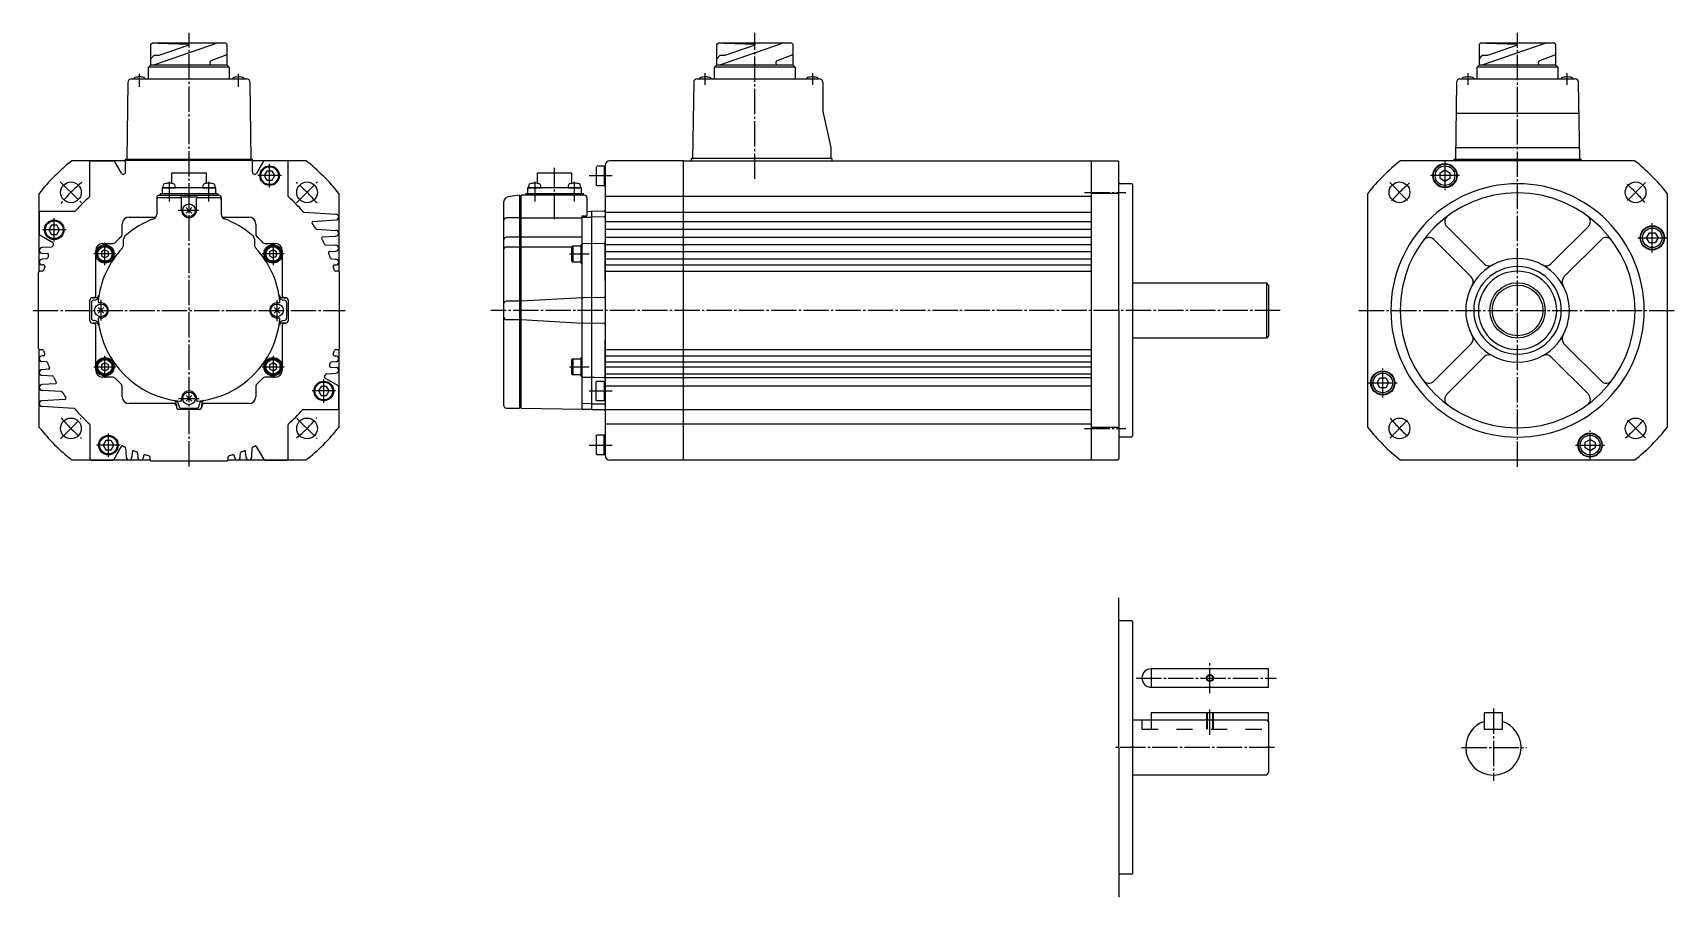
# Model space of a CAD drawing. Extents: x -355 to 357, y -162 to 213.
import ezdxf

# ---------------------------------------------------------------- set-up
doc = ezdxf.new("R2010")
doc.units = 0
doc.linetypes.add('DASH_CENTER', pattern=[14, 11, -1, 1, -1])
doc.linetypes.add('DASHED', pattern=[15, 7, -8])
doc.layers.get('0').update_dxf_attribs({"linetype": 'CONTINUOUS'})

msp = doc.modelspace()

# ---------------------------------------------------------------- linework, layer by layer
at = {"color": 7, "linetype": 'CONTINUOUS'}
for p, q in [((-303.92, 207.95), (-303.42, 208.45)), ((-303.92, 199.01), (-303.92, 207.95)), ((-271.43, 208.45), (-303.42, 208.45)), ((-271.43, 208.45), (-303.41, 208.45)), ((-275.09, 208.45), (-302.4, 199.01)), ((-300.89, 208.45), (-287.48, 208.06)), ((-287.48, 207.59), (-300.48, 203.1)), ((-287.48, 208.06), (-287.48, 207.59)), ((-270.93, 207.95), (-271.43, 208.45)), ((-270.93, 207.95), (-270.93, 199.01)), ((-58.19, 207.95), (-57.69, 208.45)), ((-58.19, 199.01), (-58.19, 207.95)), ((-25.69, 208.45), (-57.69, 208.45)), ((-25.57, 208.45), (-57.69, 208.45)), ((-25.69, 208.45), (-57.68, 208.45)), ((-29.36, 208.45), (-56.67, 199.01)), ((-55.16, 208.45), (-41.75, 208.06)), ((-41.75, 207.59), (-54.75, 203.1)), ((-41.75, 208.06), (-41.75, 207.59)), ((-25.19, 207.95), (-25.69, 208.45)), ((-25.19, 207.95), (-25.19, 199.01)), ((272.88, 207.95), (273.38, 208.45)), ((272.88, 199.01), (272.88, 207.95)), ((305.49, 208.45), (273.37, 208.45)), ((305.37, 208.45), (273.38, 208.45)), ((305.37, 208.45), (273.39, 208.45)), ((301.71, 208.45), (274.4, 199.01)), ((275.91, 208.45), (289.32, 208.06)), ((289.32, 207.59), (276.32, 203.1)), ((289.32, 208.06), (289.32, 207.59)), ((305.87, 207.95), (305.37, 208.45)), ((305.87, 207.95), (305.87, 199.01)), ((-303.92, 201.6), (-302.66, 203.1)), ((-300.48, 203.1), (-302.66, 203.1)), ((-278.36, 199.99), (-278.36, 199.76)), ((-270.93, 203.42), (-277.89, 200.69)), ((-58.19, 201.6), (-56.93, 203.1)), ((-54.75, 203.1), (-56.93, 203.1)), ((-32.63, 199.99), (-32.63, 199.76)), ((-25.19, 203.42), (-32.15, 200.69)), ((272.88, 201.6), (274.14, 203.1)), ((276.32, 203.1), (274.14, 203.1)), ((298.44, 199.99), (298.44, 199.76)), ((305.87, 203.42), (298.91, 200.69)), ((-312.39, 192.9), (-262.34, 192.9)), ((-304.95, 192.9), (-304.92, 198.01)), ((-304.92, 198.01), (-303.92, 199.01)), ((-269.93, 198.01), (-304.92, 198.01)), ((-303.92, 199.01), (-277.61, 199.01)), ((-277.61, 199.01), (-270.93, 199.01)), ((-270.93, 199.01), (-269.93, 198.01)), ((-270.93, 199.01), (-269.93, 198.01)), ((-269.93, 198.01), (-269.89, 192.9)), ((-66.75, 192.9), (-13.73, 192.9)), ((-59.22, 192.9), (-59.19, 198.01)), ((-59.19, 198.01), (-58.19, 199.01)), ((-24.19, 198.01), (-59.19, 198.01)), ((-58.19, 199.01), (-31.88, 199.01)), ((-31.88, 199.01), (-25.19, 199.01)), ((-25.19, 199.01), (-24.19, 198.01)), ((-25.19, 199.01), (-24.19, 198.01)), ((-24.19, 198.01), (-24.16, 192.9)), ((264.41, 192.9), (289.43, 192.9)), ((271.85, 192.9), (271.88, 198.01)), ((271.88, 198.01), (272.88, 199.01)), ((306.87, 198.01), (271.88, 198.01)), ((272.88, 199.01), (299.19, 199.01)), ((289.43, 192.9), (314.46, 192.9)), ((299.19, 199.01), (305.87, 199.01)), ((305.87, 199.01), (306.87, 198.01)), ((305.87, 199.01), (306.87, 198.01)), ((306.87, 198.01), (306.91, 192.9)), ((-313.89, 191.42), (-314.37, 158.1)), ((-260.37, 158.1), (-260.84, 191.42)), ((-68.25, 191.44), (-68.73, 158.1)), ((-12.23, 191.4), (-12.23, 178.7)), ((262.91, 191.42), (262.43, 158.1)), ((316.43, 158.1), (315.96, 191.42)), ((-12.23, 178.7), (-8.73, 163.2)), ((262.72, 178.1), (289.43, 178.1)), ((289.43, 178.1), (316.15, 178.1)), ((-314.82, 157.4), (-338.17, 157.4)), ((-330.36, 142.03), (-330.36, 156.9)), ((-329.86, 157.4), (-320.15, 157.4)), ((-316.73, 151.97), (-319.72, 157.15)), ((-314.87, 158.1), (-287.33, 158.1)), ((-314.87, 157.1), (-314.87, 158.1)), ((-314.86, 152.47), (-314.86, 157.2)), ((-314.36, 157.7), (-287.36, 157.7)), ((-287.4, 158.1), (-259.87, 158.1)), ((-287.36, 157.7), (-260.36, 157.7)), ((-236.56, 157.4), (-259.91, 157.4)), ((-259.87, 158.1), (-259.87, 157.1)), ((-259.86, 152.47), (-259.86, 157.2)), ((-255.01, 157.15), (-258, 151.97)), ((-244.36, 142.03), (-244.36, 156.9)), ((-72.63, 157.4), (-104.63, 157.4)), ((-72.63, 27.4), (-72.63, 157.4)), ((-72.63, 157.4), (104.37, 157.4)), ((-72.63, 153.9), (-72.63, 157.4)), ((-72.63, 157.4), (-17.59, 157.4)), ((-72.63, 157.4), (-17.59, 157.4)), ((-69.23, 157.4), (-69.23, 158.4)), ((-8.23, 158.4), (-69.19, 158.4)), ((-8.73, 163.2), (-8.73, 158.4)), ((-8.23, 158.4), (-8.23, 157.4)), ((104.37, 157.4), (115.87, 157.4)), ((104.37, 157.27), (104.37, 27.65)), ((115.87, 157.4), (116.37, 156.9)), ((116.37, 123.74), (116.37, 156.9)), ((312.43, 157.4), (238.63, 157.4)), ((261.93, 157.4), (261.93, 158.1)), ((261.93, 158.1), (289.43, 158.1)), ((262.51, 163.1), (289.43, 163.1)), ((340.24, 157.4), (266.43, 157.4)), ((289.43, 163.1), (316.36, 163.1)), ((289.43, 158.1), (316.93, 158.1)), ((316.93, 158.1), (316.93, 157.4)), ((-294.76, 147.49), (-294.76, 152.15)), ((-294.76, 152.15), (-279.96, 152.15)), ((-279.96, 152.15), (-279.96, 147.49)), ((-253.52, 152.9), (-254.67, 150.9)), ((-254.67, 150.9), (-253.52, 148.9)), ((-251.21, 152.9), (-253.52, 152.9)), ((-250.06, 150.9), (-251.21, 152.9)), ((-251.21, 148.9), (-250.06, 150.9)), ((-136.03, 147.49), (-136.03, 152.15)), ((-136.03, 152.15), (-121.23, 152.15)), ((-121.23, 152.15), (-121.23, 147.49)), ((-110.63, 154.75), (-110.63, 147.05)), ((-110.23, 155.15), (-106.63, 155.15)), ((-107.13, 155.15), (-107.13, 146.65)), ((-106.63, 155.4), (-106.63, 29.4)), ((255.77, 152.15), (257.93, 153.4)), ((255.77, 149.65), (255.77, 152.15)), ((257.93, 153.4), (260.1, 152.15)), ((260.1, 152.15), (260.1, 149.65)), ((-352.36, 109.35), (-352.36, 143.2)), ((-299.86, 143.1), (-299.86, 142.4)), ((-299.86, 143.1), (-274.86, 143.1)), ((-275.66, 145.6), (-299.06, 145.6)), ((-299.06, 145.6), (-299.06, 143.1)), ((-298.67, 146.44), (-298.74, 145.6)), ((-298.74, 145.6), (-293.24, 145.6)), ((-293.24, 145.6), (-293.32, 146.44)), ((-281.41, 146.44), (-281.48, 145.6)), ((-281.48, 145.6), (-275.98, 145.6)), ((-275.98, 145.6), (-276.06, 146.44)), ((-275.66, 143.1), (-275.66, 145.6)), ((-274.86, 142.4), (-274.86, 143.1)), ((-253.52, 148.9), (-251.21, 148.9)), ((-222.36, 143.2), (-222.36, 109.35)), ((-141.13, 143.1), (-116.13, 143.1)), ((-141.13, 143.1), (-141.13, 142.4)), ((-140.33, 145.6), (-140.33, 143.1)), ((-116.93, 145.6), (-140.33, 145.6)), ((-139.94, 146.44), (-140.01, 145.6)), ((-140.01, 145.6), (-134.51, 145.6)), ((-134.51, 145.6), (-134.59, 146.44)), ((-122.68, 146.44), (-122.75, 145.6)), ((-122.75, 145.6), (-117.25, 145.6)), ((-117.25, 145.6), (-117.33, 146.44)), ((-116.93, 143.1), (-116.93, 145.6)), ((-116.13, 142.4), (-116.13, 143.1)), ((-110.23, 146.65), (-110.63, 147.05)), ((-110.23, 146.65), (-106.63, 146.65)), ((116.37, 143.2), (104.37, 143.2)), ((116.37, 92.4), (116.37, 147.2)), ((121.87, 147.4), (116.87, 147.4)), ((122.37, 146.9), (121.87, 147.4)), ((122.37, 92.4), (122.37, 146.9)), ((224.43, 41.59), (224.43, 143.2)), ((257.93, 148.4), (255.77, 149.65)), ((260.1, 149.65), (257.93, 148.4)), ((354.43, 143.2), (354.43, 41.59)), ((-337, 135.4), (-351.86, 135.4)), ((-301.36, 141.4), (-301.36, 134.08)), ((-300.36, 142.4), (-274.36, 142.4)), ((-300.36, 141.4), (-291.11, 141.4)), ((-291.11, 141.4), (-291.11, 141.74)), ((-291.11, 141.74), (-283.61, 141.74)), ((-290.61, 135.9), (-290.61, 140.9)), ((-288.6, 134.66), (-286.13, 137.13)), ((-286.13, 134.66), (-288.6, 137.13)), ((-284.11, 135.9), (-284.11, 140.9)), ((-283.61, 141.4), (-283.61, 141.74)), ((-283.61, 141.4), (-274.36, 141.4)), ((-273.36, 141.4), (-273.36, 134.08)), ((-150.63, 51), (-150.63, 139.69)), ((-143.83, 142.4), (-148.92, 141.67)), ((-143.83, 142.4), (-143.83, 50)), ((-143.13, 142.2), (-143.83, 142.2)), ((-143.13, 50), (-143.13, 142.4)), ((-115.63, 142.4), (-143.13, 142.4)), ((-114.63, 141.4), (-114.63, 133.6)), ((-114.63, 135.43), (-112.63, 135.4)), ((-107.12, 135.5), (-112.63, 135.4)), ((-112.63, 135.4), (-112.63, 57.9)), ((104.37, 141.8), (-106.63, 141.8)), ((-352.36, 134.9), (-352.36, 125.48)), ((-347.02, 129.4), (-348.17, 127.4)), ((-344.71, 129.4), (-347.02, 129.4)), ((-343.56, 127.4), (-344.71, 129.4)), ((-316.36, 125.7), (-316.36, 129.9)), ((-313.36, 132.9), (-301.75, 132.9)), ((-272.98, 132.9), (-261.36, 132.9)), ((-258.36, 129.9), (-258.36, 125.7)), ((-237.41, 134.99), (-223.61, 134.15)), ((-233.53, 131.04), (-223.61, 131.65)), ((-143.83, 132.52), (-149.63, 132.52)), ((-143.13, 132.52), (-116.63, 132.52)), ((-116.63, 49.47), (-116.63, 133.4)), ((-116.63, 133.4), (-114.83, 133.4)), ((-116.34, 132.9), (-114.63, 132.93)), ((-114.63, 132.93), (-112.63, 132.9)), ((-107.12, 133.01), (-112.63, 132.91)), ((-106.63, 135), (104.37, 135)), ((-106.63, 132.35), (-106.63, 129.9)), ((-106.63, 130.98), (104.37, 130.98)), ((-106.63, 129.9), (-106.63, 92.4)), ((274.92, 112.56), (258.69, 128.8)), ((320.18, 128.8), (303.95, 112.56)), ((-346.43, 121.77), (-352.11, 125.05)), ((-348.17, 127.4), (-347.02, 125.4)), ((-347.02, 125.4), (-344.71, 125.4)), ((-344.71, 125.4), (-343.56, 127.4)), ((-324.86, 121.4), (-320.67, 121.4)), ((-315.76, 120.87), (-315.76, 123.31)), ((-258.96, 123.31), (-258.96, 120.87)), ((-254.06, 121.4), (-249.86, 121.4)), ((-231.92, 127.65), (-223.61, 127.15)), ((-229.34, 124.3), (-223.61, 124.65)), ((-143.83, 124.15), (-149.63, 124.15)), ((-116.63, 124.15), (-143.13, 124.15)), ((-107.12, 121.49), (-116.34, 121.33)), ((-112.63, 126.9), (-112.63, 49.39)), ((-106.63, 127.67), (104.37, 127.67)), ((-106.63, 124.25), (104.37, 124.25)), ((-106.63, 105.4), (-106.63, 121.4)), ((269.27, 106.91), (253.03, 123.15)), ((325.84, 123.15), (309.6, 106.91)), ((345.43, 123.9), (346.68, 126.06)), ((346.68, 121.73), (345.43, 123.9)), ((346.68, 126.06), (349.18, 126.06)), ((349.18, 121.73), (346.68, 121.73)), ((349.18, 126.06), (350.43, 123.9)), ((350.43, 123.9), (349.18, 121.73)), ((-347.1, 119.89), (-351.11, 119.65)), ((-348.77, 117), (-351.11, 117.15)), ((-349.25, 114.76), (-351.11, 114.65)), ((-327.86, 98.9), (-327.86, 118.4)), ((-323.86, 118.63), (-325.36, 117.76)), ((-325.36, 117.76), (-325.36, 116.03)), ((-325.36, 116.03), (-323.86, 115.16)), ((-322.36, 117.76), (-323.86, 118.63)), ((-323.86, 115.16), (-322.36, 116.03)), ((-322.36, 116.03), (-322.36, 117.76)), ((-250.86, 118.63), (-252.36, 117.76)), ((-252.36, 117.76), (-252.36, 116.03)), ((-252.36, 116.03), (-250.86, 115.16)), ((-249.36, 117.76), (-250.86, 118.63)), ((-250.86, 115.16), (-249.36, 116.03)), ((-249.36, 116.03), (-249.36, 117.76)), ((-246.86, 118.4), (-246.86, 98.9)), ((-228.12, 120.92), (-223.61, 120.65)), ((-226.35, 117.98), (-223.61, 118.15)), ((-225.49, 114.76), (-223.61, 114.65)), ((-149.63, 120), (-143.83, 120)), ((-143.13, 120), (-121.13, 120)), ((-120.78, 120.4), (-121.13, 120.05)), ((-121.13, 113.75), (-121.13, 120.05)), ((-120.78, 120.4), (-120.78, 113.4)), ((-120.78, 120.4), (-117.13, 120.4)), ((-117.13, 112.9), (-117.13, 120.9)), ((-117.13, 120.9), (-116.63, 120.9)), ((-106.63, 120.94), (104.37, 120.94)), ((-106.63, 117.94), (104.37, 117.94)), ((-106.63, 114.78), (104.37, 114.78)), ((-352.66, 75.9), (-352.66, 108.9)), ((-351, 109.4), (-352.16, 109.4)), ((-350.48, 112.11), (-351.11, 112.15)), ((-224.25, 112.11), (-223.61, 112.15)), ((-222.56, 109.4), (-223.73, 109.4)), ((-222.06, 75.9), (-222.06, 108.9)), ((-121.13, 113.75), (-120.78, 113.4)), ((-117.13, 113.4), (-120.78, 113.4)), ((-117.13, 112.9), (-116.63, 112.9)), ((-106.63, 112.15), (104.37, 112.15)), ((-106.63, 109.4), (104.37, 109.4)), ((122.37, 92.4), (122.37, 104.9)), ((122.37, 104.4), (180.37, 104.4)), ((180.37, 104.4), (180.37, 80.4)), ((181.37, 103.4), (180.37, 104.4)), ((181.37, 103.4), (181.37, 81.4)), ((-330.36, 87.85), (-330.36, 96.94)), ((-330.36, 87.9), (-330.36, 96.9)), ((-330.36, 87.89), (-330.36, 96.89)), ((-329.76, 95.8), (-329.76, 89)), ((-329.36, 97.9), (-328.86, 97.9)), ((-328.18, 97.89), (-329.36, 97.89)), ((-328.52, 96.8), (-328.76, 96.8)), ((-324.38, 91.16), (-326.85, 93.63)), ((-326.85, 91.16), (-324.38, 93.63)), ((-325.61, 95.65), (-326.33, 95.65)), ((-250.35, 91.16), (-247.88, 93.63)), ((-247.88, 91.16), (-250.35, 93.63)), ((-249.11, 95.65), (-248.39, 95.65)), ((-245.36, 97.89), (-246.55, 97.89)), ((-245.96, 96.8), (-246.21, 96.8)), ((-245.86, 97.9), (-245.36, 97.9)), ((-244.96, 95.8), (-244.96, 89)), ((-244.36, 97.05), (-244.36, 87.74)), ((-244.36, 96.94), (-244.36, 87.85)), ((-244.36, 96.9), (-244.36, 87.9)), ((-244.36, 96.89), (-244.36, 87.89)), ((-143.83, 96.4), (-149.63, 96.4)), ((-116.63, 97.9), (-143.13, 96.4)), ((-107.12, 97.99), (-116.34, 97.83)), ((-329.36, 86.9), (-328.86, 86.9)), ((-329.36, 86.89), (-328.18, 86.89)), ((-328.76, 88), (-328.52, 88)), ((-327.86, 84.9), (-327.86, 85.9)), ((-325.61, 89.15), (-326.33, 89.15)), ((-249.11, 89.15), (-248.39, 89.15)), ((-246.86, 85.9), (-246.86, 84.9)), ((-246.55, 86.89), (-245.36, 86.89)), ((-246.21, 88), (-245.96, 88)), ((-245.36, 86.9), (-245.86, 86.9)), ((-149.63, 88.4), (-143.83, 88.4)), ((-143.13, 88.4), (-116.63, 86.9)), ((-116.34, 86.96), (-107.12, 86.8)), ((-106.63, 92.4), (-106.63, 54.9)), ((116.37, 92.4), (116.37, 27.9)), ((122.37, 37.9), (122.37, 92.4)), ((-327.86, 66.4), (-327.86, 84.9)), ((-246.86, 84.9), (-246.86, 66.4)), ((-106.63, 63.4), (-106.63, 79.4)), ((180.37, 80.4), (122.37, 80.4)), ((181.37, 81.4), (180.37, 80.4)), ((-352.36, 41.59), (-352.36, 75.44)), ((-352.16, 75.4), (-351, 75.4)), ((-350.48, 72.68), (-351.11, 72.65)), ((-224.25, 72.68), (-223.61, 72.65)), ((-223.73, 75.4), (-222.56, 75.4)), ((-222.36, 75.44), (-222.36, 41.59)), ((-120.78, 71.4), (-121.13, 71.05)), ((-120.78, 71.4), (-117.13, 71.4)), ((-120.78, 71.4), (-120.78, 64.4)), ((-117.13, 71.9), (-116.63, 71.9)), ((-117.13, 63.9), (-117.13, 71.9)), ((-106.63, 75.4), (104.37, 75.4)), ((-106.63, 72.66), (104.37, 72.66)), ((253.03, 61.65), (269.27, 77.89)), ((258.69, 55.99), (274.92, 72.23)), ((303.95, 72.23), (320.18, 55.99)), ((309.6, 77.89), (325.84, 61.65)), ((-349.24, 70.03), (-351.11, 70.15)), ((-348.38, 66.81), (-351.11, 66.65)), ((-346.61, 63.87), (-351.11, 64.15)), ((-323.86, 69.63), (-325.36, 68.76)), ((-325.36, 68.76), (-325.36, 67.03)), ((-325.36, 67.03), (-323.86, 66.16)), ((-322.36, 68.76), (-323.86, 69.63)), ((-323.86, 66.16), (-322.36, 67.03)), ((-322.36, 67.03), (-322.36, 68.76)), ((-250.86, 69.63), (-252.36, 68.76)), ((-252.36, 68.76), (-252.36, 67.03)), ((-252.36, 67.03), (-250.86, 66.16)), ((-249.36, 68.76), (-250.86, 69.63)), ((-250.86, 66.16), (-249.36, 67.03)), ((-249.36, 67.03), (-249.36, 68.76)), ((-227.63, 64.9), (-223.61, 65.15)), ((-225.96, 67.79), (-223.61, 67.65)), ((-225.48, 70.03), (-223.61, 70.15)), ((-121.13, 64.75), (-121.13, 71.05)), ((-121.13, 64.75), (-120.78, 64.4)), ((-117.13, 64.4), (-120.78, 64.4)), ((-106.63, 70.01), (104.37, 70.01)), ((-106.63, 67.83), (104.37, 67.83)), ((-106.63, 64.88), (104.37, 64.88)), ((-345.39, 60.5), (-351.11, 60.15)), ((-342.81, 57.14), (-351.11, 57.65)), ((-320.67, 63.4), (-324.86, 63.4)), ((-316.36, 54.9), (-316.36, 59.09)), ((-258.36, 59.09), (-258.36, 54.9)), ((-249.86, 63.4), (-254.06, 63.4)), ((-230.02, 59.4), (-231.17, 57.4)), ((-231.17, 57.4), (-230.02, 55.4)), ((-227.71, 59.4), (-230.02, 59.4)), ((-228.3, 63.02), (-222.61, 59.74)), ((-226.56, 57.4), (-227.71, 59.4)), ((-227.71, 55.4), (-226.56, 57.4)), ((-222.36, 49.9), (-222.36, 59.31)), ((-117.13, 63.9), (-116.63, 63.9)), ((-116.34, 63.48), (-107.12, 63.31)), ((-116.34, 63.46), (-111.13, 63.37)), ((-110.63, 61.25), (-110.23, 61.65)), ((-110.63, 53.55), (-110.63, 61.25)), ((-110.23, 61.65), (-106.63, 61.65)), ((-107.13, 61.65), (-107.13, 53.15)), ((-106.63, 63.26), (104.37, 63.26)), ((-106.63, 59.6), (104.37, 59.6)), ((228.43, 60.9), (229.68, 63.06)), ((228.43, 60.9), (229.68, 63.06)), ((229.68, 58.73), (228.43, 60.9)), ((229.68, 58.73), (228.43, 60.9)), ((229.68, 63.06), (232.18, 63.06)), ((229.68, 63.06), (232.18, 63.06)), ((232.18, 58.73), (229.68, 58.73)), ((232.18, 58.73), (229.68, 58.73)), ((232.18, 63.06), (233.43, 60.9)), ((232.18, 63.06), (233.43, 60.9)), ((233.43, 60.9), (232.18, 58.73)), ((233.43, 60.9), (232.18, 58.73)), ((-341.2, 53.75), (-351.11, 53.15)), ((-337.32, 49.8), (-351.11, 50.65)), ((-293.86, 51.9), (-313.36, 51.9)), ((-294.13, 51.9), (-294.86, 51.9)), ((-292.86, 51.58), (-292.86, 50.4)), ((-292.86, 50.9), (-292.86, 50.4)), ((-291.76, 51.24), (-291.76, 51)), ((-290.76, 50), (-283.96, 50)), ((-290.61, 54.15), (-290.61, 53.43)), ((-288.6, 52.91), (-286.13, 55.38)), ((-286.13, 52.91), (-288.6, 55.38)), ((-284.11, 54.15), (-284.11, 53.43)), ((-282.96, 51), (-282.96, 51.24)), ((-281.86, 50.4), (-281.86, 51.58)), ((-281.86, 50.9), (-281.86, 50.4)), ((-261.36, 51.9), (-280.86, 51.9)), ((-230.02, 55.4), (-227.71, 55.4)), ((-149.63, 50), (-143.83, 50)), ((-143.83, 50.2), (-143.13, 50.2)), ((-143.13, 50), (-116.63, 49.47)), ((-114.63, 51.88), (-116.34, 51.91)), ((-112.63, 51.91), (-114.63, 51.88)), ((-112.63, 51.89), (-107.12, 51.8)), ((-110.23, 53.15), (-110.63, 53.55)), ((-106.63, 53.15), (-110.23, 53.15)), ((-106.63, 54.9), (-106.63, 52.45)), ((-106.63, 52.45), (-106.63, 52.1)), ((-330.36, 42.76), (-330.36, 27.9)), ((-282.82, 49.4), (-291.91, 49.4)), ((-282.86, 49.4), (-291.86, 49.4)), ((-282.86, 49.4), (-291.86, 49.4)), ((-244.36, 27.9), (-244.36, 42.76)), ((-237.73, 49.4), (-222.86, 49.4)), ((-114.63, 49.36), (-116.34, 49.39)), ((-112.63, 49.4), (-114.63, 49.36)), ((-112.63, 49.39), (-107.12, 49.29)), ((-106.63, 49.4), (104.37, 49.4)), ((104.37, 42.99), (-106.63, 42.99)), ((-323.52, 35.9), (-324.67, 33.9)), ((-321.21, 35.9), (-323.52, 35.9)), ((-320.06, 33.9), (-321.21, 35.9)), ((-110.63, 37.75), (-110.23, 38.15)), ((-110.63, 37.75), (-110.63, 30.05)), ((-106.63, 38.15), (-110.23, 38.15)), ((-107.13, 29.65), (-107.13, 38.15)), ((116.37, 41.59), (104.37, 41.59)), ((121.87, 37.4), (116.37, 37.4)), ((121.87, 37.4), (122.37, 37.9)), ((318.77, 35.15), (320.93, 36.4)), ((320.93, 36.4), (323.1, 35.15)), ((-324.67, 33.9), (-323.52, 31.9)), ((-323.52, 31.9), (-321.21, 31.9)), ((-321.21, 31.9), (-320.06, 33.9)), ((-316.74, 33.33), (-320.02, 27.65)), ((-314.86, 32.66), (-314.61, 28.65)), ((-311.97, 30.99), (-312.11, 28.65)), ((-309.73, 30.51), (-309.61, 28.65)), ((-307.08, 29.28), (-307.11, 28.65)), ((-304.36, 28.76), (-304.36, 27.6)), ((-270.36, 27.6), (-270.36, 28.76)), ((-267.61, 28.65), (-267.65, 29.28)), ((-265.11, 28.65), (-265, 30.51)), ((-262.61, 28.65), (-262.76, 30.99)), ((-260.11, 28.65), (-259.87, 32.66)), ((-254.71, 27.65), (-257.99, 33.33)), ((-110.63, 30.05), (-110.23, 29.65)), ((-106.63, 29.65), (-110.23, 29.65)), ((318.77, 32.65), (318.77, 35.15)), ((320.93, 31.4), (318.77, 32.65)), ((323.1, 32.65), (320.93, 31.4)), ((323.1, 35.15), (323.1, 32.65)), ((-304.32, 27.4), (-338.17, 27.4)), ((-329.86, 27.4), (-320.45, 27.4)), ((-303.86, 27.1), (-270.86, 27.1)), ((-236.56, 27.4), (-270.41, 27.4)), ((-254.28, 27.4), (-244.86, 27.4)), ((115.87, 27.4), (-104.63, 27.4)), ((115.87, 27.4), (116.37, 27.9)), ((289.43, 27.4), (238.63, 27.4)), ((340.24, 27.4), (289.43, 27.4)), ((116.37, -66.07), (116.37, -32.41)), ((116.37, -97.41), (116.37, -42.6)), ((121.87, -42.41), (116.87, -42.41)), ((122.37, -42.91), (121.87, -42.41)), ((122.37, -97.41), (122.37, -42.91)), ((181.37, -63.25), (130.37, -63.25)), ((130.37, -63.25), (130.37, -71.25)), ((181.37, -71.25), (181.37, -63.25)), ((130.37, -71.25), (181.37, -71.25)), ((122.37, -97.41), (122.37, -84.91)), ((122.37, -85.41), (126.37, -85.41)), ((126.37, -85.41), (130.37, -85.41)), ((181.37, -82.41), (130.37, -82.41)), ((130.37, -82.41), (130.37, -85.41)), ((130.37, -85.41), (180.37, -85.41)), ((180.37, -85.41), (181.37, -86.41)), ((181.37, -86.41), (181.37, -82.41)), ((282.94, -82.41), (274.94, -82.41)), ((274.94, -82.41), (274.94, -89.41)), ((282.94, -86.09), (282.94, -82.41)), ((181.37, -86.41), (181.37, -89.41)), ((181.37, -89.41), (181.37, -108.41)), ((274.94, -89.41), (282.94, -89.41)), ((282.94, -89.41), (282.94, -86.09)), ((116.37, -97.41), (116.37, -162.41)), ((122.37, -151.91), (122.37, -97.41)), ((180.37, -109.41), (122.37, -109.41)), ((180.37, -109.41), (181.37, -108.41)), ((121.87, -152.41), (116.37, -152.41)), ((121.87, -152.41), (122.37, -151.91))]:
    msp.add_line(p, q, dxfattribs=at)
at = {"color": 1, "linetype": 'DASH_CENTER'}
for p, q in [((-287.36, 24.6), (-287.36, 212.93)), ((-41.63, 149.58), (-41.63, 212.93)), ((289.43, 24.4), (289.43, 212.93)), ((-308.87, 189.4), (-308.87, 195.14)), ((-265.87, 189.4), (-265.87, 195.14)), ((-63.23, 190.4), (-63.23, 195.4)), ((-16.73, 195.4), (-16.73, 190.4)), ((267.93, 190.4), (267.93, 195.4)), ((310.93, 190.4), (310.93, 195.4)), ((257.93, 157.2), (257.93, 144.6)), ((-247.26, 150.9), (-257.46, 150.9)), ((-252.36, 145.8), (-252.36, 156)), ((-128.63, 131.95), (-128.63, 154.34)), ((-113.63, 150.9), (-103.63, 150.9)), ((264.23, 150.9), (251.63, 150.9)), ((-343.23, 148.26), (-334.03, 139.06)), ((-295.99, 148.2), (-295.99, 139.7)), ((-278.73, 139.7), (-278.73, 148.2)), ((-240.63, 139.14), (-231.57, 148.19)), ((-137.26, 148.2), (-137.26, 139.7)), ((-120, 139.7), (-120, 148.2)), ((101.37, 143.66), (119.37, 143.66)), ((233.93, 147.9), (242.41, 139.42)), ((344.94, 147.9), (336.46, 139.42)), ((-292.11, 135.9), (-283.06, 135.9)), ((-345.86, 122.3), (-345.86, 132.5)), ((347.93, 117.6), (347.93, 130.2)), ((-340.76, 127.4), (-350.96, 127.4)), ((-323.86, 112.1), (-323.86, 121.7)), ((-250.86, 121.7), (-250.86, 112.1)), ((341.63, 123.9), (354.23, 123.9)), ((-319.06, 116.9), (-328.66, 116.9)), ((-246.06, 116.9), (-255.66, 116.9)), ((-122.13, 116.9), (-113.63, 116.9)), ((-325.61, 97.01), (-325.61, 92.4)), ((-249.11, 87.78), (-249.11, 96.79)), ((-355.16, 92.4), (-219.56, 92.4)), ((-325.61, 92.4), (-325.61, 88)), ((186.37, 92.4), (-156.33, 92.4)), ((220.51, 92.4), (357.43, 92.4)), ((-323.86, 63.1), (-323.86, 72.7)), ((-250.86, 72.7), (-250.86, 63.1)), ((-328.66, 67.9), (-319.06, 67.9)), ((-255.66, 67.9), (-246.06, 67.9)), ((-122.13, 67.9), (-113.63, 67.9)), ((230.93, 54.6), (230.93, 67.2)), ((-223.76, 57.4), (-233.96, 57.4)), ((-228.86, 52.3), (-228.86, 62.5)), ((-113.63, 57.4), (-103.63, 57.4)), ((224.63, 60.9), (237.23, 60.9)), ((-291.98, 54.15), (-282.97, 54.15)), ((-343.08, 36.68), (-334.18, 45.59)), ((-240.48, 45.51), (-231.72, 36.75)), ((233.93, 36.89), (242.41, 45.37)), ((344.94, 36.89), (336.46, 45.37)), ((-322.36, 28.8), (-322.36, 39)), ((101.37, 41.13), (119.37, 41.13)), ((320.93, 27.6), (320.93, 40.2)), ((-317.26, 33.9), (-327.46, 33.9)), ((-113.63, 33.9), (-103.63, 33.9)), ((314.63, 33.9), (327.23, 33.9)), ((155.87, -73.75), (155.87, -60.75)), ((123.82, -67.25), (184.81, -67.25)), ((155.87, -91.91), (155.87, -79.91)), ((278.94, -80.46), (278.94, -111.91)), ((183.87, -97.41), (113.87, -97.41)), ((265.06, -97.41), (293.26, -97.41))]:
    msp.add_line(p, q, dxfattribs=at)
at = {"color": 2, "linetype": 'DASHED'}
for p, q in [((126.37, -85.41), (126.37, -89.41)), ((154.32, -82.41), (154.32, -89.41)), ((157.42, -89.41), (157.42, -82.41)), ((126.37, -89.41), (181.37, -89.41))]:
    msp.add_line(p, q, dxfattribs=at)
at = {"color": 7, "linetype": 'DASHED'}
for p, q in [((130.37, -85.41), (130.37, -89.41)), ((154.62, -82.41), (154.62, -89.41)), ((157.12, -89.41), (157.12, -82.41))]:
    msp.add_line(p, q, dxfattribs=at)
at = {"color": 7, "linetype": 'CONTINUOUS'}
for centre, radius in [((-252.36, 150.9), 4.25), ((-252.36, 150.9), 3.85), ((257.93, 150.9), 5.25), ((257.93, 150.9), 5.05), ((257.93, 150.9), 4.25), ((-338.63, 143.66), 4.5), ((-236.1, 143.66), 4.5), ((-236.1, 143.66), 4.5), ((238.17, 143.66), 4.5), ((340.7, 143.66), 4.5), ((-287.36, 135.9), 2.75), ((-345.86, 127.4), 4.25), ((-345.86, 127.4), 3.85), ((347.93, 123.9), 5.25), ((347.93, 123.9), 5.05), ((347.93, 123.9), 4.25), ((-323.86, 116.9), 4), ((-323.86, 116.9), 3.5), ((-323.86, 116.9), 3.15), ((-250.86, 116.9), 4), ((-250.86, 116.9), 3.5), ((-250.86, 116.9), 3.15), ((289.43, 92.4), 12), ((289.43, 92.4), 12), ((289.43, 92.4), 11), ((289.43, 92.4), 11), ((-325.61, 92.4), 2.75), ((-249.11, 92.4), 2.75), ((-323.86, 67.9), 4), ((-323.86, 67.9), 3.5), ((-250.86, 67.9), 4), ((-250.86, 67.9), 3.5), ((-323.86, 67.9), 3.15), ((-250.86, 67.9), 3.15), ((230.93, 60.9), 5.25), ((230.93, 60.9), 5.25), ((230.93, 60.9), 5.05), ((230.93, 60.9), 5.05), ((230.93, 60.9), 4.25), ((230.93, 60.9), 4.25), ((-228.86, 57.4), 4.25), ((-228.86, 57.4), 3.85), ((-287.36, 54.15), 2.75), ((-338.63, 41.13), 4.5), ((-236.1, 41.13), 4.5), ((238.17, 41.13), 4.5), ((340.7, 41.13), 4.5), ((-322.36, 33.9), 4.25), ((-322.36, 33.9), 3.85), ((320.93, 33.9), 5.25), ((320.93, 33.9), 5.05), ((320.93, 33.9), 4.25), ((155.87, -67.25), 1.25)]:
    msp.add_circle(centre, radius, dxfattribs=at)
at = {"color": 2, "linetype": 'CONTINUOUS'}
msp.add_circle((155.87, -67.25), 1.5, dxfattribs=at)
at = {"color": 7, "linetype": 'CONTINUOUS'}
for centre, radius, start, end in [((-277.61, 199.99), 0.75, 111.422, 180), ((-277.61, 199.76), 0.75, 180, 270), ((-31.88, 199.99), 0.75, 111.422, 180), ((-31.88, 199.76), 0.75, 180, 270), ((299.19, 199.99), 0.75, 111.422, 180), ((299.19, 199.76), 0.75, 180, 270), ((-312.39, 191.4), 1.5, 90, 179.17684), ((-310.55, 192.54), 1, 106.25703, 158.90376), ((-308.87, 186.78), 7, 90, 106.25703), ((-308.87, 186.78), 7, 73.74297, 90), ((-307.19, 192.54), 1, 21.09624, 73.74297), ((-307.19, 192.54), 1, 21.09624, 73.74297), ((-267.54, 192.54), 1, 106.25703, 158.90376), ((-267.55, 192.54), 1, 106.25703, 158.90376), ((-265.87, 186.78), 7, 90, 106.25703), ((-265.87, 186.78), 7, 73.74297, 90), ((-264.19, 192.54), 1, 21.09624, 73.74297), ((-262.34, 191.4), 1.5, 0.82316, 90), ((-66.75, 191.4), 1.5, 90, 178.32516), ((-64.91, 192.54), 1, 106.25703, 158.90376), ((-63.23, 186.78), 7, 90, 106.25703), ((-63.23, 186.78), 7, 73.74297, 90), ((-61.55, 192.54), 1, 21.09624, 73.74297), ((-18.41, 192.54), 1, 106.25703, 158.90376), ((-16.73, 186.78), 7, 90, 106.25703), ((-16.73, 186.78), 7, 73.74297, 90), ((-15.05, 192.54), 1, 21.09624, 73.74297), ((-13.73, 191.4), 1.5, 0, 90), ((264.41, 191.4), 1.5, 90, 179.17684), ((266.25, 192.54), 1, 106.25703, 158.90376), ((267.93, 186.78), 7, 90, 106.25703), ((267.93, 186.78), 7, 73.74297, 90), ((269.61, 192.54), 1, 21.09624, 73.74297), ((309.25, 192.54), 1, 106.25703, 158.90376), ((310.93, 186.78), 7, 90, 106.25703), ((310.93, 186.78), 7, 73.74297, 90), ((312.61, 192.54), 1, 21.09624, 73.74297), ((314.46, 191.4), 1.5, 0.82316, 90), ((-287.36, 92.4), 82.5, 128.01228, 141.98772), ((-329.86, 156.9), 0.5, 90, 180), ((-320.15, 156.9), 0.5, 30, 90), ((-314.36, 157.2), 0.5, 90, 180), ((-260.36, 157.2), 0.5, 0, 90), ((-254.58, 156.9), 0.5, 90, 150), ((-244.86, 156.9), 0.5, 0, 90), ((-287.36, 92.4), 82.5, 38.01228, 51.98772), ((-104.63, 155.4), 2, 90, 180), ((289.43, 92.4), 82.5, 128.01228, 141.98772), ((289.43, 92.4), 82.5, 38.01228, 51.98772), ((-315.86, 152.47), 1, 210, 0), ((-258.86, 152.47), 1, 180, 330), ((-297.67, 146.36), 1, 106.25703, 175), ((-295.99, 140.6), 7, 90, 106.25703), ((-295.99, 140.6), 7, 73.74297, 90), ((-294.32, 146.36), 1, 5, 73.74297), ((-280.41, 146.36), 1, 106.25703, 175), ((-278.73, 140.6), 7, 90, 106.25703), ((-278.73, 140.6), 7, 73.74297, 90), ((-277.06, 146.36), 1, 5, 73.74297), ((-138.94, 146.36), 1, 106.25703, 175), ((-137.26, 140.6), 7, 90, 106.25703), ((-137.26, 140.6), 7, 73.74297, 90), ((-135.58, 146.36), 1, 5, 73.74297), ((-121.68, 146.36), 1, 106.25703, 175), ((-120, 140.6), 7, 90, 106.25703), ((-120, 140.6), 7, 73.74297, 90), ((-118.32, 146.36), 1, 5, 73.74297), ((116.87, 147.9), 0.5, 180, 270), ((289.43, 92.4), 55, 90, 270), ((289.43, 92.4), 51, 90, 270), ((289.43, 92.4), 55, 270, 90), ((289.43, 92.4), 51, 270, 90), ((-351.86, 134.9), 0.5, 90, 180), ((-337, 135.9), 0.5, 270, 318.76942), ((-287.36, 92.4), 65.5, 131.23058, 138.76942), ((-330.86, 142.03), 0.5, 311.23058, 0), ((-300.36, 141.4), 1, 90, 180), ((-300.36, 140.4), 1, 90, 180), ((-291.11, 140.9), 0.5, 0, 90), ((-287.36, 135.9), 3.25, 180, 0), ((-283.61, 140.9), 0.5, 90, 180), ((-274.36, 141.4), 1, 0, 90), ((-274.36, 140.4), 1, 0, 90), ((-243.86, 142.03), 0.5, 180, 228.76942), ((-287.36, 92.4), 65.5, 40.76188, 48.76942), ((-148.63, 139.69), 2, 98.13012, 180), ((-115.63, 141.4), 1, 0, 90), ((-107.13, 136), 0.5, 271, 0), ((-313.36, 129.9), 3, 90, 180), ((-287.36, 92.4), 42.65, 110.99845, 130.49988), ((-303.36, 134.08), 2, 290.99845, 0), ((-271.36, 134.08), 2, 180, 249.00155), ((-287.36, 92.4), 42.65, 49.50012, 69.00155), ((-261.36, 129.9), 3, 0, 90), ((-237.37, 135.49), 0.5, 220.76188, 266.5), ((-233.5, 130.54), 0.5, 93.5, 215.30599), ((-287.36, 92.4), 65.5, 32.80448, 35.30599), ((-223.61, 132.9), 1.25, 270, 90), ((-149.63, 131.52), 1, 90, 180), ((-116.33, 132.6), 0.3, 91, 180), ((-114.83, 133.6), 0.2, 270, 0), ((-107.13, 133.51), 0.5, 271, 0), ((260.81, 130.92), 3, 126.61446, 225), ((318.06, 130.92), 3, 315, 53.38554), ((-351.86, 125.48), 0.5, 180, 240), ((-346.68, 121.34), 0.5, 0, 60), ((-346.68, 121.34), 0.5, 333.99168, 0), ((-324.86, 118.4), 3, 90, 180), ((-320.67, 123.4), 2, 270, 317.05322), ((-287.36, 92.4), 43.5, 132.94678, 137.05322), ((-318.36, 125.7), 2, 312.94678, 0), ((-313.76, 123.31), 2, 130.49988, 180), ((-260.96, 123.31), 2, 0, 49.50012), ((-256.36, 125.7), 2, 180, 227.05322), ((-287.36, 92.4), 43.5, 42.94678, 47.05322), ((-254.06, 123.4), 2, 222.94678, 270), ((-249.86, 118.4), 3, 0, 90), ((-231.89, 128.15), 0.5, 212.80448, 266.5), ((-229.31, 123.8), 0.5, 93.5, 208.40923), ((-287.36, 92.4), 65.5, 26.08901, 28.40923), ((-228.09, 121.42), 0.5, 206.08901, 266.5), ((-223.61, 125.9), 1.25, 270, 90), ((-149.63, 123.15), 1, 90, 180), ((-116.33, 121.03), 0.3, 91, 180), ((-107.13, 121.99), 0.5, 271, 0), ((250.91, 121.02), 3, 45, 143.38554), ((327.96, 121.02), 3, 36.61446, 135), ((-351.11, 118.4), 1.25, 90, 270), ((-351.11, 113.4), 1.25, 90, 270), ((-349.28, 115.26), 0.5, 273.5, 339.73192), ((-287.36, 92.4), 65.5, 158.57586, 159.73192), ((-348.8, 116.5), 0.5, 338.57586, 86.5), ((-347.13, 120.39), 0.5, 273.5, 334.90262), ((-287.36, 92.4), 65.5, 153.99168, 154.90262), ((-287.36, 92.4), 39.65, 136.87734, 174.50347), ((-317.76, 120.87), 2, 316.87734, 0), ((-317.76, 120.87), 2, 316.87734, 0), ((-256.96, 120.87), 2, 180, 223.12266), ((-287.36, 92.4), 39.65, 5.49653, 43.12266), ((-226.32, 117.48), 0.5, 93.5, 202.3386), ((-287.36, 92.4), 65.5, 20.26985, 22.3386), ((-225.46, 115.26), 0.5, 200.26985, 266.5), ((-223.61, 119.4), 1.25, 270, 90), ((-223.61, 113.4), 1.25, 270, 90), ((-149.63, 119), 1, 90, 180), ((289.43, 92.4), 22.5, 90, 270), ((289.43, 92.4), 22.5, 270, 90), ((-352.16, 108.9), 0.5, 90, 180), ((-351, 109.9), 0.5, 270, 344.62404), ((-287.36, 92.4), 65.5, 163.07684, 164.62404), ((-350.51, 111.61), 0.5, 343.07684, 86.5), ((-224.22, 111.61), 0.5, 93.5, 196.92316), ((-287.36, 92.4), 65.5, 15.37596, 16.92316), ((-223.73, 109.9), 0.5, 195.37596, 270), ((-222.56, 108.9), 0.5, 0, 90), ((267.15, 104.78), 3, 330.9328, 45), ((289.43, 92.4), 19, 90, 270), ((289.43, 92.4), 17, 90, 270), ((277.05, 114.68), 3, 225, 299.0672), ((289.43, 92.4), 19, 270, 90), ((289.43, 92.4), 17, 270, 90), ((301.82, 114.68), 3, 240.9328, 315), ((311.72, 104.78), 3, 135, 209.0672), ((-329.36, 96.9), 1, 89.99904, 180), ((-329.36, 96.89), 1, 90, 180), ((-328.76, 95.8), 1, 90, 180), ((-328.86, 98.9), 1, 269.99904, 0), ((-328.52, 98.8), 2, 270, 351.16083), ((-328.18, 99.89), 2, 270, 327.77185), ((-326.33, 96.15), 0.5, 174.50347, 270), ((-325.61, 92.4), 3.25, 270, 90), ((-249.11, 92.4), 3.25, 90, 270), ((-248.39, 96.15), 0.5, 270, 5.49653), ((-246.55, 99.89), 2, 212.22815, 270), ((-246.21, 98.8), 2, 188.83917, 270), ((-245.86, 98.9), 1, 180, 270.00096), ((-245.96, 95.8), 1, 0, 90), ((-245.36, 96.9), 1, 0, 90.00096), ((-245.36, 96.89), 1, 0, 90), ((-149.63, 95.4), 1, 90, 180), ((-116.33, 97.53), 0.3, 91, 180), ((-107.13, 98.49), 0.5, 271, 0), ((-329.36, 87.9), 1, 180, 269.99904), ((-329.36, 87.89), 1, 180, 270), ((-328.76, 89), 1, 180, 270), ((-328.86, 85.9), 1, 0, 89.99904), ((-328.52, 86), 2, 8.83917, 90), ((-328.18, 84.89), 2, 32.19771, 90), ((-326.33, 88.65), 0.5, 90, 185.49653), ((-287.36, 92.4), 39.65, 185.49653, 264.50347), ((-287.36, 92.4), 39.65, 275.49653, 354.50347), ((-248.39, 88.65), 0.5, 354.50347, 90), ((-246.55, 84.89), 2, 90, 147.80229), ((-246.21, 86), 2, 90, 171.16083), ((-245.86, 85.9), 1, 90.00096, 180), ((-245.96, 89), 1, 270, 0), ((-245.36, 87.9), 1, 270.00096, 0), ((-245.36, 87.89), 1, 270, 0), ((-149.63, 89.4), 1, 180, 270), ((-116.33, 87.26), 0.3, 180, 269), ((-107.13, 86.3), 0.5, 0, 89), ((267.15, 80.01), 3, 315, 29.0672), ((311.72, 80.01), 3, 150.9328, 225), ((-352.16, 75.9), 0.5, 180, 270), ((-351.11, 71.4), 1.25, 90, 270), ((-351, 74.9), 0.5, 15.37596, 90), ((-287.36, 92.4), 65.5, 195.37596, 196.92316), ((-350.51, 73.18), 0.5, 273.5, 16.92316), ((-224.22, 73.18), 0.5, 163.07684, 266.5), ((-287.36, 92.4), 65.5, 343.07684, 344.62404), ((-223.73, 74.9), 0.5, 90, 164.62404), ((-223.61, 71.4), 1.25, 270, 90), ((-222.56, 75.9), 0.5, 270, 0), ((277.05, 70.11), 3, 60.9328, 135), ((301.82, 70.11), 3, 45, 119.0672), ((-351.11, 65.4), 1.25, 90, 270), ((-349.27, 69.53), 0.5, 20.26985, 86.5), ((-287.36, 92.4), 65.5, 200.26985, 202.3386), ((-348.41, 67.31), 0.5, 273.5, 22.3386), ((-324.86, 66.4), 3, 180, 270), ((-249.86, 66.4), 3, 270, 0), ((-287.36, 92.4), 65.5, 333.99168, 334.90262), ((-227.6, 64.4), 0.5, 93.5, 154.90262), ((-225.93, 68.29), 0.5, 158.57586, 266.5), ((-287.36, 92.4), 65.5, 338.57586, 339.73192), ((-225.45, 69.53), 0.5, 93.5, 159.73192), ((-223.61, 66.4), 1.25, 270, 90), ((-351.11, 58.9), 1.25, 90, 270), ((-346.64, 63.37), 0.5, 26.08901, 86.5), ((-287.36, 92.4), 65.5, 206.08901, 208.40923), ((-345.42, 61), 0.5, 273.5, 28.40923), ((-342.84, 56.64), 0.5, 32.80448, 86.5), ((-320.67, 61.4), 2, 42.94678, 90), ((-287.36, 92.4), 43.5, 222.94678, 227.05322), ((-318.36, 59.09), 2, 0, 47.05322), ((-287.36, 54.15), 3.25, 0, 180), ((-256.36, 59.09), 2, 132.94678, 180), ((-287.36, 92.4), 43.5, 312.94678, 317.05322), ((-254.06, 61.4), 2, 90, 137.05322), ((-228.05, 63.45), 0.5, 153.99168, 240), ((-222.86, 59.31), 0.5, 0, 60), ((-116.33, 63.76), 0.3, 180, 269), ((-107.13, 62.81), 0.5, 0, 89), ((250.91, 63.77), 3, 216.61446, 315), ((327.96, 63.77), 3, 225, 323.38554), ((-351.11, 51.9), 1.25, 90, 270), ((-287.36, 92.4), 65.5, 212.80448, 215.30599), ((-341.23, 54.25), 0.5, 273.5, 35.30599), ((-313.36, 54.9), 3, 180, 270), ((-293.86, 50.9), 1, 0, 90), ((-294.86, 51.58), 2, 0, 57.77185), ((-293.76, 51.24), 2, 0, 81.16083), ((-291.86, 50.4), 1, 180, 270), ((-291.86, 50.4), 1, 180, 270), ((-290.76, 51), 1, 180, 270), ((-291.11, 53.43), 0.5, 264.50347, 0), ((-283.61, 53.43), 0.5, 180, 275.49653), ((-283.96, 51), 1, 270, 0), ((-280.96, 51.24), 2, 98.83917, 180), ((-282.86, 50.4), 1, 270, 0), ((-282.86, 50.4), 1, 270, 0), ((-279.86, 51.58), 2, 122.19771, 180), ((-280.86, 50.9), 1, 90, 180), ((-261.36, 54.9), 3, 270, 0), ((-222.86, 49.9), 0.5, 270, 0), ((-149.63, 51), 1, 180, 270), ((-116.33, 52.21), 0.3, 180, 269), ((-107.13, 51.3), 0.5, 360, 89), ((260.81, 53.87), 3, 135, 233.38554), ((318.06, 53.87), 3, 306.61446, 45), ((-337.36, 49.3), 0.5, 40.76188, 86.5), ((-287.36, 92.4), 65.5, 220.76188, 228.76942), ((-330.86, 42.76), 0.5, 0, 48.76942), ((-243.86, 42.76), 0.5, 131.23058, 180), ((-287.36, 92.4), 65.5, 311.23058, 318.76942), ((-237.73, 48.9), 0.5, 90, 138.76942), ((-116.33, 49.69), 0.3, 180, 269), ((-107.13, 48.79), 0.5, 0, 89), ((-287.36, 92.4), 82.5, 218.01228, 231.98772), ((-287.36, 92.4), 82.5, 308.01228, 321.98772), ((289.43, 92.4), 82.5, 218.01228, 231.98772), ((289.43, 92.4), 82.5, 308.01228, 321.98772), ((-316.31, 33.08), 0.5, 63.99168, 150), ((-287.36, 92.4), 65.5, 243.99168, 244.90262), ((-315.36, 32.63), 0.5, 3.5, 64.90262), ((-313.36, 28.65), 1.25, 180, 0), ((-311.47, 30.96), 0.5, 68.57586, 176.5), ((-287.36, 92.4), 65.5, 248.57586, 249.73192), ((-310.23, 30.48), 0.5, 3.5, 69.73192), ((-308.36, 28.65), 1.25, 180, 0), ((-306.58, 29.25), 0.5, 73.07684, 176.5), ((-287.36, 92.4), 65.5, 253.07684, 254.62404), ((-304.86, 28.76), 0.5, 0, 74.62404), ((-269.86, 28.76), 0.5, 105.37596, 180), ((-287.36, 92.4), 65.5, 285.37596, 286.92316), ((-268.15, 29.25), 0.5, 3.5, 106.92316), ((-266.36, 28.65), 1.25, 180, 360), ((-264.5, 30.48), 0.5, 110.26808, 176.5), ((-287.36, 92.4), 65.5, 290.26808, 291.42414), ((-263.26, 30.96), 0.5, 3.5, 111.42414), ((-261.36, 28.65), 1.25, 180, 360), ((-259.37, 32.63), 0.5, 115.09738, 176.5), ((-287.36, 92.4), 65.5, 295.09738, 296.00832), ((-258.42, 33.08), 0.5, 30, 116.00832), ((-104.63, 29.4), 2, 180, 270), ((-329.86, 27.9), 0.5, 180, 270), ((-320.45, 27.9), 0.5, 270, 330), ((-303.86, 27.6), 0.5, 180, 270), ((-270.86, 27.6), 0.5, 270, 0), ((-254.28, 27.9), 0.5, 210, 270), ((-244.86, 27.9), 0.5, 270, 0), ((116.87, -41.91), 0.5, 180, 270), ((130.37, -67.25), 4, 90, 180), ((130.37, -67.25), 4, 180, 270), ((278.94, -97.41), 12, 109.47122, 180), ((278.94, -97.41), 12, 0, 70.52878), ((278.94, -97.41), 12, 180, 270), ((278.94, -97.41), 12, 270, 0)]:
    msp.add_arc(centre, radius, start, end, dxfattribs=at)
at = {"color": 1, "linetype": 'DASH_CENTER'}
for centre, start, end in [((-287.36, 92.4), 129.86142, 140.13858), ((-287.36, 92.4), 39.94052, 50.05948), ((289.43, 92.4), 130.25693, 139.74307), ((289.43, 92.4), 40.25693, 49.74307), ((-287.36, 92.4), 220.01963, 229.98037), ((-287.36, 92.4), 310.09873, 319.90127), ((289.43, 92.4), 220.25693, 229.74307), ((289.43, 92.4), 310.25693, 319.74307)]:
    msp.add_arc(centre, 72.5, start, end, dxfattribs=at)

doc.saveas('drawing.dxf')
